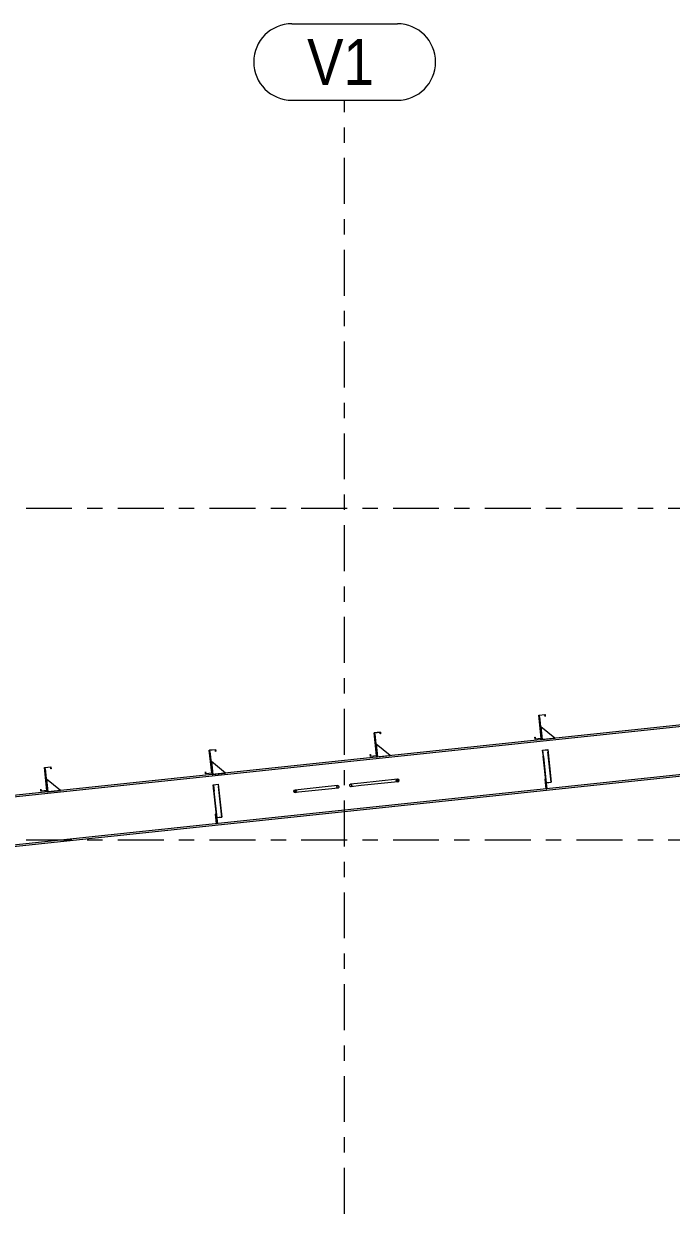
# Model space of a CAD drawing. Header units: millimetres. Extents: x -65 to 757, y -38 to 536.
# Drawn here: x 169.8 to 212.2, y 67.7 to 145.2 of the extents above; entities that cross this region are included whole.
import ezdxf

# ---------------------------------------------------------------- set-up
doc = ezdxf.new("R2010")
doc.units = ezdxf.units.MM
for name, pattern in [('XKITLINE00', [0]), ('XKITLINE02', [4, 2, -2]), ('XKITLINE03', [6, 3, -1, 1, -1])]:
    doc.linetypes.add(name, pattern=pattern)
doc.layers.add('Part', color=2, linetype='Continuous', lineweight=0)
doc.layers.add('S-grid', color=1, linetype='Continuous', lineweight=0)
doc.styles.add('ARIAL', font='ARIAL.TTF')

# ---------------------------------------------------------------- blocks, each defined once
blk = doc.blocks.new('*A34')
at = {"layer": 'Part'}
blk.add_hatch(color=3, dxfattribs=at).paths.add_polyline_path([(171.209, 96.6), (171.623, 96.644), (171.636, 96.519), (171.621, 96.518), (171.61, 96.627), (171.225, 96.587), (171.383, 95.093), (170.968, 95.049), (170.955, 95.174), (170.97, 95.175), (170.982, 95.066), (171.366, 95.106)], flags=17)
blk = doc.blocks.new('*A35')
at = {"layer": 'Part'}
blk.add_hatch(color=3, dxfattribs=at).paths.add_polyline_path([(181.982, 97.736), (182.396, 97.78), (182.41, 97.656), (182.395, 97.654), (182.383, 97.763), (181.999, 97.723), (182.156, 96.229), (181.742, 96.186), (181.729, 96.31), (181.744, 96.312), (181.755, 96.202), (182.14, 96.243)], flags=17)
blk = doc.blocks.new('*A37')
at = {"layer": 'Part'}
blk.add_hatch(color=3, dxfattribs=at).paths.add_polyline_path([(192.756, 98.873), (193.17, 98.916), (193.183, 98.792), (193.168, 98.79), (193.157, 98.9), (192.772, 98.859), (192.93, 97.366), (192.515, 97.322), (192.502, 97.446), (192.517, 97.448), (192.529, 97.339), (192.913, 97.379)], flags=17)
blk = doc.blocks.new('*A38')
at = {"layer": 'Part'}
blk.add_hatch(color=3, dxfattribs=at).paths.add_polyline_path([(203.529, 100.009), (203.944, 100.053), (203.957, 99.928), (203.942, 99.927), (203.93, 100.036), (203.546, 99.996), (203.703, 98.502), (203.289, 98.459), (203.276, 98.583), (203.291, 98.584), (203.302, 98.475), (203.687, 98.516)], flags=17)
blk = doc.blocks.new('*A81')
at = {"layer": 'Part'}
blk.add_hatch(color=3, dxfattribs=at).paths.add_polyline_path([(182.236, 95.467), (182.568, 95.502), (182.57, 95.481), (182.255, 95.448), (182.297, 95.049), (182.281, 95.048)], flags=17)
blk = doc.blocks.new('*A82')
at = {"layer": 'Part'}
blk.add_hatch(color=3, dxfattribs=at).paths.add_polyline_path([(194.292, 95.834), (194.371, 95.817), (194.409, 95.762), (194.383, 95.7), (194.309, 95.668), (194.23, 95.684), (194.192, 95.739), (194.218, 95.801)], flags=17)
blk = doc.blocks.new('*A83')
at = {"layer": 'Part'}
blk.add_hatch(color=3, dxfattribs=at).paths.add_polyline_path([(192.756, 98.873), (193.17, 98.916), (193.183, 98.792), (193.168, 98.79), (193.157, 98.9), (192.772, 98.859), (192.93, 97.366), (192.515, 97.322), (192.502, 97.446), (192.517, 97.448), (192.529, 97.339), (192.913, 97.379)], flags=17)
blk = doc.blocks.new('*A91')
at = {"layer": 'Part'}
blk.add_hatch(color=3, dxfattribs=at).paths.add_polyline_path([(187.59, 95.127), (187.666, 95.11), (187.703, 95.055), (187.678, 94.993), (187.607, 94.961), (187.531, 94.977), (187.495, 95.033), (187.519, 95.095)], flags=17)
blk = doc.blocks.new('*A93')
at = {"layer": 'Part'}
blk.add_hatch(color=3, dxfattribs=at).paths.add_polyline_path([(171.209, 96.6), (171.623, 96.644), (171.636, 96.519), (171.621, 96.518), (171.61, 96.627), (171.225, 96.587), (171.383, 95.093), (170.968, 95.049), (170.955, 95.174), (170.97, 95.175), (170.982, 95.066), (171.366, 95.106)], flags=17)
blk = doc.blocks.new('*A94')
at = {"layer": 'Part'}
blk.add_hatch(color=3, dxfattribs=at).paths.add_polyline_path([(181.982, 97.736), (182.396, 97.78), (182.41, 97.656), (182.395, 97.654), (182.383, 97.763), (181.999, 97.723), (182.156, 96.229), (181.742, 96.186), (181.729, 96.31), (181.744, 96.312), (181.755, 96.202), (182.14, 96.243)], flags=17)
blk = doc.blocks.new('*A97')
at = {"layer": 'Part'}
blk.add_hatch(color=3, dxfattribs=at).paths.add_polyline_path([(203.529, 100.009), (203.944, 100.053), (203.957, 99.928), (203.942, 99.927), (203.93, 100.036), (203.546, 99.996), (203.703, 98.502), (203.289, 98.459), (203.276, 98.583), (203.291, 98.584), (203.302, 98.475), (203.687, 98.516)], flags=17)
blk = doc.blocks.new('*A104')
at = {"layer": 'Part'}
blk.add_hatch(color=3, dxfattribs=at).paths.add_polyline_path([(203.784, 97.74), (204.115, 97.775), (204.117, 97.754), (203.802, 97.721), (203.844, 97.322), (203.828, 97.32)], flags=17)
blk = doc.blocks.new('*A476')
at = {"layer": 'S-grid', "color": 1, "linetype": 'XKITLINE03', "lineweight": 0}
blk.add_line((-10, 113.542), (252.703, 113.542), dxfattribs=at)
blk = doc.blocks.new('*A477')
at = {"layer": 'S-grid', "color": 1, "linetype": 'XKITLINE03', "lineweight": 0}
blk.add_line((-10, 91.875), (549.075, 91.875), dxfattribs=at)
blk = doc.blocks.new('*A509')
at = {"layer": 'S-grid', "color": 1, "linetype": 'XKITLINE03', "lineweight": 0}
blk.add_line((190.833, -4.565), (190.833, 140.208), dxfattribs=at)
at = {"layer": 'S-grid', "color": 3, "style": 'ARIAL', "width": 0.85}
blk.add_text('V1', height=3, dxfattribs=at).set_placement((188.386, 141.208))
blk = doc.blocks.new('*A525')
at = {"layer": 'Part', "color": 2, "linetype": 'XKITLINE00', "lineweight": 0}
for p, q in [((171.209, 96.6), (171.623, 96.644)), ((171.366, 95.106), (171.209, 96.6)), ((171.61, 96.627), (171.225, 96.587)), ((171.225, 96.587), (171.383, 95.093)), ((171.621, 96.518), (171.61, 96.627)), ((171.636, 96.519), (171.621, 96.518)), ((171.623, 96.644), (171.636, 96.519)), ((170.955, 95.174), (170.97, 95.175)), ((170.968, 95.049), (170.955, 95.174)), ((171.383, 95.093), (170.968, 95.049)), ((170.97, 95.175), (170.982, 95.066)), ((170.982, 95.066), (171.366, 95.106))]:
    blk.add_line(p, q, dxfattribs=at)
blk = doc.blocks.new('*A526')
at = {"layer": 'Part', "color": 2, "linetype": 'XKITLINE00', "lineweight": 0}
for p, q in [((181.982, 97.736), (182.396, 97.78)), ((182.14, 96.243), (181.982, 97.736)), ((182.383, 97.763), (181.999, 97.723)), ((181.999, 97.723), (182.156, 96.229)), ((182.395, 97.654), (182.383, 97.763)), ((182.396, 97.78), (182.41, 97.656)), ((182.41, 97.656), (182.395, 97.654)), ((181.729, 96.31), (181.744, 96.312)), ((181.742, 96.186), (181.729, 96.31)), ((182.156, 96.229), (181.742, 96.186)), ((181.744, 96.312), (181.755, 96.202)), ((181.755, 96.202), (182.14, 96.243))]:
    blk.add_line(p, q, dxfattribs=at)
blk = doc.blocks.new('*A532')
at = {"layer": 'Part', "color": 2, "linetype": 'XKITLINE00', "lineweight": 0}
for p, q in [((192.756, 98.873), (193.17, 98.916)), ((192.913, 97.379), (192.756, 98.873)), ((193.157, 98.9), (192.772, 98.859)), ((192.772, 98.859), (192.93, 97.366)), ((193.168, 98.79), (193.157, 98.9)), ((193.183, 98.792), (193.168, 98.79)), ((193.17, 98.916), (193.183, 98.792)), ((192.502, 97.446), (192.517, 97.448)), ((192.515, 97.322), (192.502, 97.446)), ((192.93, 97.366), (192.515, 97.322)), ((192.517, 97.448), (192.529, 97.339)), ((192.529, 97.339), (192.913, 97.379))]:
    blk.add_line(p, q, dxfattribs=at)
blk = doc.blocks.new('*A533')
at = {"layer": 'Part', "color": 2, "linetype": 'XKITLINE00', "lineweight": 0}
for p, q in [((203.529, 100.009), (203.944, 100.053)), ((203.93, 100.036), (203.546, 99.996)), ((203.942, 99.927), (203.93, 100.036)), ((203.944, 100.053), (203.957, 99.928)), ((203.687, 98.516), (203.529, 100.009)), ((203.546, 99.996), (203.703, 98.502)), ((203.957, 99.928), (203.942, 99.927)), ((203.276, 98.583), (203.291, 98.584)), ((203.289, 98.459), (203.276, 98.583)), ((203.703, 98.502), (203.289, 98.459)), ((203.291, 98.584), (203.302, 98.475)), ((203.302, 98.475), (203.687, 98.516))]:
    blk.add_line(p, q, dxfattribs=at)
blk = doc.blocks.new('*A623')
at = {"layer": 'Part', "color": 2, "linetype": 'XKITLINE00', "lineweight": 0}
for p, q in [((239.119, 102.154), (139.836, 91.682)), ((239.13, 102.046), (139.972, 91.587)), ((236.371, 98.621), (150.514, 89.565)), ((236.382, 98.513), (150.525, 89.458))]:
    blk.add_line(p, q, dxfattribs=at)
blk = doc.blocks.new('*A624')
at = {"layer": 'Part', "color": 7, "linetype": 'XKITLINE02', "lineweight": 0}
for p, q in [((203.985, 95.834), (203.943, 95.829)), ((203.943, 95.829), (204.009, 95.208)), ((204.05, 95.212), (203.985, 95.834)), ((203.996, 95.332), (204.037, 95.336)), ((204.009, 95.208), (204.05, 95.212))]:
    blk.add_line(p, q, dxfattribs=at)
blk = doc.blocks.new('*A625')
at = {"layer": 'Part', "color": 2, "linetype": 'XKITLINE00', "lineweight": 0}
for p, q in [((203.596, 99.915), (203.555, 99.911)), ((203.753, 98.424), (203.596, 99.915)), ((203.703, 98.502), (203.712, 98.419))]:
    blk.add_line(p, q, dxfattribs=at)
at = {"layer": 'Part', "color": 7, "linetype": 'XKITLINE02', "lineweight": 0}
for p, q in [((203.555, 99.911), (203.703, 98.502)), ((203.712, 98.419), (203.753, 98.424))]:
    blk.add_line(p, q, dxfattribs=at)
blk = doc.blocks.new('*A626')
at = {"layer": 'Part', "color": 2, "linetype": 'XKITLINE00', "lineweight": 0}
blk.add_line((204.582, 98.511), (203.666, 99.252), dxfattribs=at)
at = {"layer": 'Part', "color": 7, "linetype": 'XKITLINE02', "lineweight": 0}
for p, q in [((203.666, 99.252), (203.753, 98.424)), ((203.753, 98.424), (204.582, 98.511))]:
    blk.add_line(p, q, dxfattribs=at)
blk = doc.blocks.new('*A627')
at = {"layer": 'Part', "color": 2, "linetype": 'XKITLINE00', "lineweight": 0}
for p, q in [((192.823, 98.779), (192.781, 98.775)), ((192.98, 97.287), (192.823, 98.779)), ((192.93, 97.366), (192.938, 97.283))]:
    blk.add_line(p, q, dxfattribs=at)
at = {"layer": 'Part', "color": 7, "linetype": 'XKITLINE02', "lineweight": 0}
for p, q in [((192.781, 98.775), (192.93, 97.366)), ((192.938, 97.283), (192.98, 97.287))]:
    blk.add_line(p, q, dxfattribs=at)
blk = doc.blocks.new('*A628')
at = {"layer": 'Part', "color": 2, "linetype": 'XKITLINE00', "lineweight": 0}
blk.add_line((193.809, 97.375), (192.892, 98.116), dxfattribs=at)
at = {"layer": 'Part', "color": 7, "linetype": 'XKITLINE02', "lineweight": 0}
for p, q in [((192.892, 98.116), (192.98, 97.287)), ((192.98, 97.287), (193.809, 97.375))]:
    blk.add_line(p, q, dxfattribs=at)
blk = doc.blocks.new('*A715')
at = {"layer": 'Part', "color": 2, "linetype": 'XKITLINE00', "lineweight": 0}
for p, q in [((171.275, 96.506), (171.234, 96.502)), ((171.433, 95.015), (171.275, 96.506)), ((171.383, 95.093), (171.391, 95.01))]:
    blk.add_line(p, q, dxfattribs=at)
at = {"layer": 'Part', "color": 7, "linetype": 'XKITLINE02', "lineweight": 0}
for p, q in [((171.234, 96.502), (171.383, 95.093)), ((171.391, 95.01), (171.433, 95.015))]:
    blk.add_line(p, q, dxfattribs=at)
blk = doc.blocks.new('*A716')
at = {"layer": 'Part', "color": 2, "linetype": 'XKITLINE00', "lineweight": 0}
blk.add_line((172.261, 95.102), (171.345, 95.843), dxfattribs=at)
at = {"layer": 'Part', "color": 7, "linetype": 'XKITLINE02', "lineweight": 0}
for p, q in [((171.345, 95.843), (171.433, 95.015)), ((171.433, 95.015), (172.261, 95.102))]:
    blk.add_line(p, q, dxfattribs=at)
blk = doc.blocks.new('*A725')
at = {"layer": 'Part', "color": 2, "linetype": 'XKITLINE00', "lineweight": 0}
for p, q in [((182.236, 95.467), (182.568, 95.502)), ((182.281, 95.048), (182.236, 95.467)), ((182.57, 95.481), (182.255, 95.448)), ((182.255, 95.448), (182.297, 95.049)), ((182.568, 95.502), (182.794, 93.363)), ((182.297, 95.049), (182.281, 95.048)), ((182.281, 95.048), (182.465, 93.301)), ((182.505, 93.081), (182.297, 95.049)), ((182.479, 93.33), (182.794, 93.363)), ((182.488, 93.079), (182.505, 93.081))]:
    blk.add_line(p, q, dxfattribs=at)
at = {"layer": 'Part', "color": 7, "linetype": 'XKITLINE02', "lineweight": 0}
for p, q in [((182.461, 93.341), (182.792, 93.376)), ((182.465, 93.301), (182.488, 93.079))]:
    blk.add_line(p, q, dxfattribs=at)
blk = doc.blocks.new('*A726')
at = {"layer": 'Part', "color": 7, "linetype": 'XKITLINE02', "lineweight": 0}
for p, q in [((182.488, 93.079), (182.236, 95.467)), ((182.505, 93.081), (182.255, 95.448)), ((182.794, 93.363), (182.568, 95.502)), ((182.461, 93.341), (182.792, 93.376)), ((182.479, 93.33), (182.794, 93.363)), ((182.488, 93.079), (182.505, 93.081))]:
    blk.add_line(p, q, dxfattribs=at)
blk = doc.blocks.new('*A727')
at = {"layer": 'Part', "color": 2, "linetype": 'XKITLINE00', "lineweight": 0}
for p, q in [((182.396, 93.557), (182.438, 93.561)), ((182.462, 92.935), (182.396, 93.557)), ((182.465, 93.301), (182.503, 92.939))]:
    blk.add_line(p, q, dxfattribs=at)
at = {"layer": 'Part', "color": 7, "linetype": 'XKITLINE02', "lineweight": 0}
for p, q in [((182.438, 93.561), (182.465, 93.301)), ((182.449, 93.059), (182.49, 93.064)), ((182.503, 92.939), (182.462, 92.935))]:
    blk.add_line(p, q, dxfattribs=at)
blk = doc.blocks.new('*A728')
at = {"layer": 'Part', "color": 7, "linetype": 'XKITLINE02', "lineweight": 0}
for p, q in [((182.438, 93.561), (182.396, 93.557)), ((182.396, 93.557), (182.462, 92.935)), ((182.503, 92.939), (182.438, 93.561)), ((182.449, 93.059), (182.49, 93.064)), ((182.462, 92.935), (182.503, 92.939))]:
    blk.add_line(p, q, dxfattribs=at)
blk = doc.blocks.new('*A729')
at = {"layer": 'Part', "color": 2, "linetype": 'XKITLINE00', "lineweight": 0}
for p, q in [((182.049, 97.643), (182.008, 97.638)), ((182.206, 96.151), (182.049, 97.643)), ((182.156, 96.229), (182.165, 96.147))]:
    blk.add_line(p, q, dxfattribs=at)
at = {"layer": 'Part', "color": 7, "linetype": 'XKITLINE02', "lineweight": 0}
for p, q in [((182.008, 97.638), (182.156, 96.229)), ((182.165, 96.147), (182.206, 96.151))]:
    blk.add_line(p, q, dxfattribs=at)
blk = doc.blocks.new('*A730')
at = {"layer": 'Part', "color": 2, "linetype": 'XKITLINE00', "lineweight": 0}
blk.add_line((183.035, 96.238), (182.119, 96.98), dxfattribs=at)
at = {"layer": 'Part', "color": 7, "linetype": 'XKITLINE02', "lineweight": 0}
for p, q in [((182.119, 96.98), (182.206, 96.151)), ((182.206, 96.151), (183.035, 96.238))]:
    blk.add_line(p, q, dxfattribs=at)
blk = doc.blocks.new('*A731')
at = {"layer": 'Part', "color": 7, "linetype": 'XKITLINE02', "lineweight": 0}
for p, q in [((191.167, 95.42), (191.179, 95.481)), ((191.192, 95.364), (191.167, 95.42)), ((191.179, 95.481), (191.222, 95.51)), ((191.888, 95.58), (191.222, 95.51)), ((191.222, 95.51), (191.269, 95.49)), ((191.906, 95.414), (191.239, 95.344)), ((191.269, 95.49), (191.294, 95.434)), ((191.294, 95.434), (191.282, 95.373)), ((191.239, 95.344), (191.192, 95.364)), ((191.282, 95.373), (191.239, 95.344))]:
    blk.add_line(p, q, dxfattribs=at)
at = {"layer": 'Part', "color": 2, "linetype": 'XKITLINE00', "lineweight": 0}
for p, q in [((194.292, 95.834), (191.888, 95.58)), ((194.309, 95.668), (191.906, 95.414)), ((194.218, 95.801), (194.192, 95.739)), ((194.192, 95.739), (194.23, 95.684)), ((194.292, 95.834), (194.218, 95.801)), ((194.23, 95.684), (194.309, 95.668)), ((194.371, 95.817), (194.292, 95.834)), ((194.309, 95.668), (194.383, 95.7)), ((194.409, 95.762), (194.371, 95.817)), ((194.383, 95.7), (194.409, 95.762))]:
    blk.add_line(p, q, dxfattribs=at)
blk = doc.blocks.new('*A732')
at = {"layer": 'Part', "color": 2, "linetype": 'XKITLINE00', "lineweight": 0}
for p, q in [((192.756, 98.873), (193.17, 98.916)), ((192.913, 97.379), (192.756, 98.873)), ((193.157, 98.9), (192.772, 98.859)), ((192.772, 98.859), (192.93, 97.366)), ((193.168, 98.79), (193.157, 98.9)), ((193.183, 98.792), (193.168, 98.79)), ((193.17, 98.916), (193.183, 98.792)), ((192.502, 97.446), (192.517, 97.448)), ((192.515, 97.322), (192.502, 97.446)), ((192.93, 97.366), (192.515, 97.322)), ((192.517, 97.448), (192.529, 97.339)), ((192.529, 97.339), (192.913, 97.379))]:
    blk.add_line(p, q, dxfattribs=at)
blk = doc.blocks.new('*A744')
at = {"layer": 'Part', "color": 7, "linetype": 'XKITLINE02', "lineweight": 0}
for p, q in [((190.389, 95.422), (189.764, 95.356)), ((190.332, 95.332), (190.345, 95.393)), ((190.345, 95.393), (190.389, 95.422)), ((190.389, 95.422), (190.439, 95.403)), ((190.439, 95.403), (190.464, 95.346)), ((190.407, 95.256), (189.781, 95.19)), ((190.358, 95.276), (190.332, 95.332)), ((190.407, 95.256), (190.358, 95.276)), ((190.451, 95.285), (190.407, 95.256)), ((190.464, 95.346), (190.451, 95.285))]:
    blk.add_line(p, q, dxfattribs=at)
at = {"layer": 'Part', "color": 2, "linetype": 'XKITLINE00', "lineweight": 0}
for p, q in [((187.519, 95.095), (187.495, 95.033)), ((187.495, 95.033), (187.531, 94.977)), ((187.59, 95.127), (187.519, 95.095)), ((187.531, 94.977), (187.607, 94.961)), ((189.764, 95.356), (187.59, 95.127)), ((187.666, 95.11), (187.59, 95.127)), ((189.781, 95.19), (187.607, 94.961)), ((187.607, 94.961), (187.678, 94.993)), ((187.703, 95.055), (187.666, 95.11)), ((187.678, 94.993), (187.703, 95.055))]:
    blk.add_line(p, q, dxfattribs=at)
blk = doc.blocks.new('*A746')
at = {"layer": 'Part', "color": 2, "linetype": 'XKITLINE00', "lineweight": 0}
for p, q in [((171.209, 96.6), (171.623, 96.644)), ((171.366, 95.106), (171.209, 96.6)), ((171.61, 96.627), (171.225, 96.587)), ((171.225, 96.587), (171.383, 95.093)), ((171.621, 96.518), (171.61, 96.627)), ((171.636, 96.519), (171.621, 96.518)), ((171.623, 96.644), (171.636, 96.519)), ((170.955, 95.174), (170.97, 95.175)), ((170.968, 95.049), (170.955, 95.174)), ((171.383, 95.093), (170.968, 95.049)), ((170.97, 95.175), (170.982, 95.066)), ((170.982, 95.066), (171.366, 95.106))]:
    blk.add_line(p, q, dxfattribs=at)
blk = doc.blocks.new('*A747')
at = {"layer": 'Part', "color": 2, "linetype": 'XKITLINE00', "lineweight": 0}
for p, q in [((181.982, 97.736), (182.396, 97.78)), ((182.14, 96.243), (181.982, 97.736)), ((182.383, 97.763), (181.999, 97.723)), ((181.999, 97.723), (182.156, 96.229)), ((182.395, 97.654), (182.383, 97.763)), ((182.396, 97.78), (182.41, 97.656)), ((182.41, 97.656), (182.395, 97.654)), ((181.729, 96.31), (181.744, 96.312)), ((181.742, 96.186), (181.729, 96.31)), ((182.156, 96.229), (181.742, 96.186)), ((181.744, 96.312), (181.755, 96.202)), ((181.755, 96.202), (182.14, 96.243))]:
    blk.add_line(p, q, dxfattribs=at)
blk = doc.blocks.new('*A750')
at = {"layer": 'Part', "color": 2, "linetype": 'XKITLINE00', "lineweight": 0}
for p, q in [((203.529, 100.009), (203.944, 100.053)), ((203.93, 100.036), (203.546, 99.996)), ((203.942, 99.927), (203.93, 100.036)), ((203.944, 100.053), (203.957, 99.928)), ((203.687, 98.516), (203.529, 100.009)), ((203.546, 99.996), (203.703, 98.502)), ((203.957, 99.928), (203.942, 99.927)), ((203.276, 98.583), (203.291, 98.584)), ((203.289, 98.459), (203.276, 98.583)), ((203.703, 98.502), (203.289, 98.459)), ((203.291, 98.584), (203.302, 98.475)), ((203.302, 98.475), (203.687, 98.516))]:
    blk.add_line(p, q, dxfattribs=at)
blk = doc.blocks.new('*A757')
at = {"layer": 'Part', "color": 2, "linetype": 'XKITLINE00', "lineweight": 0}
for p, q in [((203.784, 97.74), (204.115, 97.775)), ((203.828, 97.32), (203.784, 97.74)), ((203.802, 97.721), (204.117, 97.754)), ((204.052, 95.354), (203.802, 97.721)), ((204.115, 97.775), (204.341, 95.635)), ((203.828, 97.32), (203.844, 97.322)), ((203.828, 97.32), (204.012, 95.574)), ((204.026, 95.602), (204.341, 95.635)), ((204.036, 95.352), (204.052, 95.354))]:
    blk.add_line(p, q, dxfattribs=at)
at = {"layer": 'Part', "color": 7, "linetype": 'XKITLINE02', "lineweight": 0}
for p, q in [((204.008, 95.614), (204.339, 95.649)), ((204.012, 95.574), (204.036, 95.352))]:
    blk.add_line(p, q, dxfattribs=at)
blk = doc.blocks.new('*A758')
at = {"layer": 'Part', "color": 7, "linetype": 'XKITLINE02', "lineweight": 0}
for p, q in [((204.036, 95.352), (203.784, 97.74)), ((204.052, 95.354), (203.802, 97.721)), ((204.341, 95.635), (204.115, 97.775)), ((204.008, 95.614), (204.339, 95.649)), ((204.026, 95.602), (204.341, 95.635)), ((204.036, 95.352), (204.052, 95.354))]:
    blk.add_line(p, q, dxfattribs=at)
blk = doc.blocks.new('*A759')
at = {"layer": 'Part', "color": 2, "linetype": 'XKITLINE00', "lineweight": 0}
for p, q in [((203.943, 95.829), (203.985, 95.834)), ((204.009, 95.208), (203.943, 95.829)), ((204.012, 95.574), (204.05, 95.212))]:
    blk.add_line(p, q, dxfattribs=at)
at = {"layer": 'Part', "color": 7, "linetype": 'XKITLINE02', "lineweight": 0}
for p, q in [((203.985, 95.834), (204.012, 95.574)), ((203.996, 95.332), (204.037, 95.336)), ((204.05, 95.212), (204.009, 95.208))]:
    blk.add_line(p, q, dxfattribs=at)
blk = doc.blocks.new('*A761')
at = {"layer": 'S-grid', "color": 1, "linetype": 'XKITLINE00', "lineweight": 0}
for p, q in [((187.386, 145.208), (194.28, 145.208)), ((187.386, 140.208), (194.28, 140.208))]:
    blk.add_line(p, q, dxfattribs=at)
for centre, start, end in [((187.386, 142.708), 90, 270), ((194.28, 142.708), 270, 90)]:
    blk.add_arc(centre, 2.5, start, end, dxfattribs=at)

msp = doc.modelspace()

# ---------------------------------------------------------------- block references
at = {"lineweight": 0}
for name in ['*A761', '*A509', '*A476', '*A623', '*A38', '*A97', '*A533', '*A750', '*A625', '*A37', '*A83', '*A532', '*A732', '*A627', '*A626', '*A35', '*A94', '*A526', '*A747', '*A628', '*A104', '*A757', '*A758', '*A729', '*A730', '*A34', '*A93', '*A525', '*A746', '*A715', '*A716', '*A81', '*A725', '*A726', '*A744', '*A731', '*A82', '*A624', '*A759', '*A91', '*A477', '*A727', '*A728']:
    msp.add_blockref(name, (0, 0), dxfattribs=at)

doc.saveas('drawing.dxf')
